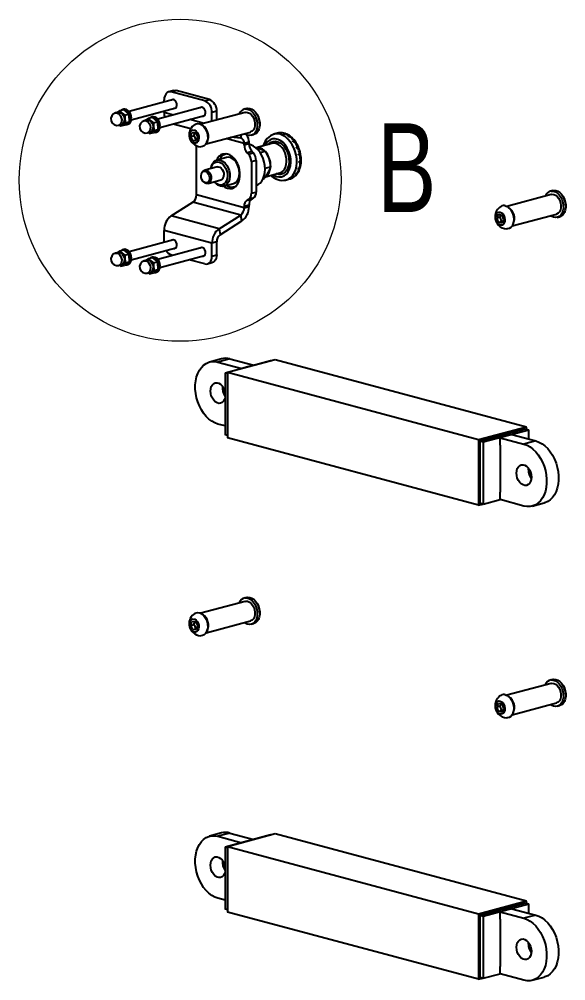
# Model space of a CAD drawing. Header units: millimetres. Extents: x -7982 to 6300, y -38 to 5016.
# Drawn here: x 2269 to 2592, y 1619 to 2188 of the extents above; entities that cross this region are included whole.
import ezdxf

# ---------------------------------------------------------------- set-up
doc = ezdxf.new("R2010")
doc.units = ezdxf.units.MM
doc.header["$LTSCALE"] = 15
doc.styles.add('SLDTEXTSTYLE1', font='TXT', dxfattribs={"width": 0.75})

msp = doc.modelspace()

# ---------------------------------------------------------------- linework, layer by layer
at = {"color": 7, "linetype": 'Continuous', "lineweight": 25}
for p, q in [((2360.29, 2145.51), (2357.46, 2144.76)), ((2361.85, 2145.5), (2359.02, 2144.74)), ((2378.82, 2139.44), (2359.02, 2144.74)), ((2381.64, 2140.19), (2361.85, 2145.5)), ((2360.36, 2140.19), (2334.04, 2133.14)), ((2354.77, 2138.69), (2354.77, 2140.1)), ((2360.23, 2140.15), (2360.29, 2140.2)), ((2378.82, 2139.44), (2381.64, 2140.19)), ((2327.64, 2132.72), (2326.05, 2132.29)), ((2328.56, 2133.68), (2330.82, 2134.29)), ((2330.96, 2134.48), (2330.25, 2134.29)), ((2330.82, 2134.29), (2333.8, 2131.68)), ((2331.54, 2131.07), (2333.8, 2131.68)), ((2335.33, 2128.31), (2361.66, 2135.36)), ((2377.33, 2135.64), (2351.01, 2128.59)), ((2354.77, 2132.52), (2354.77, 2133.51)), ((2361.6, 2135.31), (2361.53, 2135.32)), ((2402.72, 2132.63), (2376.45, 2125.59)), ((2377.2, 2135.61), (2377.26, 2135.66)), ((2385.89, 2133.28), (2383.06, 2132.52)), ((2383.06, 2127.36), (2383.06, 2132.52)), ((2385.89, 2128.12), (2385.89, 2133.28)), ((2403.62, 2134.94), (2402.2, 2134.56)), ((2334.14, 2127.16), (2331.49, 2125.26)), ((2331.88, 2126.55), (2334.14, 2127.16)), ((2334.69, 2129.22), (2334, 2129.41)), ((2334.03, 2128.92), (2334.69, 2128.74)), ((2334.08, 2129.28), (2335.39, 2128.93)), ((2335.39, 2129.41), (2334.69, 2129.22)), ((2334.69, 2128.74), (2335.39, 2128.93)), ((2344.61, 2128.17), (2343.02, 2127.74)), ((2345.53, 2129.14), (2347.79, 2129.74)), ((2347.93, 2129.94), (2347.22, 2129.75)), ((2347.79, 2129.74), (2350.77, 2127.13)), ((2348.51, 2126.52), (2350.77, 2127.13)), ((2352.31, 2123.76), (2378.63, 2130.81)), ((2378.57, 2130.76), (2378.5, 2130.78)), ((2409.92, 2131.19), (2409.83, 2131.36)), ((2327.99, 2125.04), (2329.58, 2125.47)), ((2328.47, 2125.17), (2329.23, 2124.65)), ((2329.23, 2124.65), (2331.49, 2125.26)), ((2332.63, 2125.41), (2333.34, 2125.6)), ((2344.96, 2120.5), (2346.55, 2120.92)), ((2345.44, 2120.63), (2346.2, 2120.11)), ((2346.2, 2120.11), (2348.46, 2120.71)), ((2351.11, 2122.61), (2348.46, 2120.71)), ((2348.85, 2122.01), (2351.11, 2122.61)), ((2349.6, 2120.86), (2350.31, 2121.05)), ((2351.66, 2124.67), (2350.97, 2124.86)), ((2351, 2124.37), (2351.66, 2124.19)), ((2351.05, 2124.73), (2352.37, 2124.38)), ((2352.37, 2124.86), (2351.66, 2124.67)), ((2351.66, 2124.19), (2352.37, 2124.38)), ((2360.09, 2125.85), (2370.54, 2123.05)), ((2370.51, 2118.39), (2371.21, 2120.82)), ((2371.21, 2120.82), (2373.23, 2120.75)), ((2373.23, 2120.75), (2374.53, 2118.27)), ((2379.56, 2114), (2405.82, 2121.04)), ((2411.34, 2125.7), (2411.34, 2125.89)), ((2421.86, 2120.32), (2419.74, 2119.75)), ((2422.7, 2120.49), (2421.99, 2120.3)), ((2422.37, 2120.34), (2423.08, 2120.53)), ((2370.51, 2118.39), (2372.35, 2118.89)), ((2371.82, 2115.91), (2370.51, 2118.39)), ((2371.82, 2115.91), (2373.66, 2116.4)), ((2373.83, 2115.84), (2371.82, 2115.91)), ((2373.99, 2116.4), (2373.66, 2116.4)), ((2374.53, 2118.27), (2373.83, 2115.84)), ((2400.05, 2117.38), (2394.26, 2117.94)), ((2404.98, 2114.98), (2402.15, 2114.22)), ((2404.98, 2114.2), (2404.98, 2114.98)), ((2406.34, 2119.11), (2407.76, 2119.49)), ((2419.95, 2119.81), (2419.74, 2119.75)), ((2425.77, 2120.2), (2425.07, 2120.01)), ((2425.46, 2119.88), (2426.17, 2120.07)), ((2428.82, 2118.61), (2428.11, 2118.42)), ((2428.48, 2118.13), (2429.18, 2118.32)), ((2431.53, 2115.85), (2430.83, 2115.66)), ((2432.18, 2115.64), (2431.07, 2115.34)), ((2431.13, 2115.25), (2431.84, 2115.44)), ((2373.87, 2083.84), (2373.87, 2112.89)), ((2402.15, 2113.44), (2402.15, 2114.22)), ((2402.15, 2113.44), (2404.98, 2114.2)), ((2406.75, 2109.55), (2403.92, 2108.79)), ((2406.75, 2109.55), (2407.45, 2108.81)), ((2418.56, 2114.26), (2409.25, 2111.77)), ((2411.51, 2108.99), (2414.57, 2109.81)), ((2433.66, 2112.21), (2432.95, 2112.03)), ((2434.22, 2112.03), (2433.08, 2111.72)), ((2433.17, 2111.52), (2433.87, 2111.71)), ((2434.28, 2111.94), (2434.23, 2112.06)), ((2435.45, 2108.02), (2435.16, 2109.39)), ((2391.59, 2106), (2385.94, 2104.49)), ((2390.24, 2107.62), (2391.01, 2108.2)), ((2391.77, 2108.12), (2391.08, 2107.93)), ((2403.92, 2108.79), (2404.63, 2108.05)), ((2404.63, 2108.05), (2407.45, 2108.81)), ((2409.22, 2104.16), (2406.39, 2103.4)), ((2406.39, 2103.4), (2406.39, 2084.81)), ((2409.22, 2104.16), (2409.22, 2085.57)), ((2434.99, 2108.05), (2434.28, 2107.86)), ((2435.46, 2107.92), (2434.33, 2107.61)), ((2434.38, 2107.31), (2435.09, 2107.5)), ((2434.65, 2103.04), (2435.36, 2103.23)), ((2435.38, 2103.75), (2434.67, 2103.56)), ((2434.67, 2103.42), (2435.79, 2103.72)), ((2435.49, 2107.87), (2435.45, 2108.02)), ((2377.66, 2097.65), (2377.23, 2097.08)), ((2386.27, 2100.43), (2378.77, 2098.42)), ((2414.52, 2099.68), (2417.74, 2100.55)), ((2433.96, 2099.11), (2434.67, 2099.3)), ((2435.17, 2099.84), (2434.09, 2099.55)), ((2434.81, 2099.76), (2434.1, 2099.57)), ((2380.84, 2090.7), (2388.34, 2092.7)), ((2413.35, 2093.44), (2413.98, 2093.61)), ((2414.69, 2094.59), (2423.22, 2096.87)), ((2426.81, 2092.66), (2426.99, 2092.71)), ((2426.99, 2092.71), (2429.11, 2093.28)), ((2430.03, 2093.77), (2430.74, 2093.96)), ((2431.07, 2094.16), (2430.36, 2093.97)), ((2432.37, 2095.92), (2433.08, 2096.11)), ((2433.32, 2096.46), (2432.61, 2096.27)), ((2378.83, 2091.09), (2379.5, 2090.81)), ((2390.08, 2089.03), (2395.74, 2090.55)), ((2396.32, 2088.35), (2395.37, 2088.47)), ((2396.25, 2088.61), (2396.95, 2088.8)), ((2584.64, 2086.45), (2583.22, 2086.07)), ((2402.15, 2076.27), (2373.87, 2083.84)), ((2403.92, 2080.74), (2406.75, 2081.5)), ((2404.63, 2081.11), (2403.92, 2080.74)), ((2407.45, 2081.87), (2404.63, 2081.11)), ((2406.39, 2084.81), (2409.22, 2085.57)), ((2407.45, 2081.87), (2406.75, 2081.5)), ((2583.74, 2084.13), (2557.47, 2077.1)), ((2590.94, 2082.69), (2590.85, 2082.86)), ((2358.97, 2071.46), (2371.77, 2079.56)), ((2400.05, 2071.98), (2371.77, 2079.56)), ((2404.98, 2077.8), (2402.15, 2077.05)), ((2402.15, 2076.27), (2402.15, 2077.05)), ((2402.15, 2076.27), (2404.98, 2077.02)), ((2404.98, 2077.02), (2404.98, 2077.8)), ((2592.36, 2077.2), (2592.36, 2077.39)), ((2387.25, 2063.88), (2358.97, 2071.46)), ((2387.25, 2063.88), (2400.05, 2071.98)), ((2400.79, 2068.46), (2400.05, 2071.98)), ((2551.5, 2070.34), (2552.5, 2072.5)), ((2551.5, 2070.34), (2553.34, 2070.84)), ((2552.54, 2067.67), (2551.5, 2070.34)), ((2552.5, 2072.5), (2554.54, 2071.99)), ((2554.54, 2071.99), (2555.58, 2069.32)), ((2555.58, 2069.32), (2554.58, 2067.16)), ((2560.58, 2065.51), (2586.84, 2072.54)), ((2587.36, 2070.61), (2588.78, 2070.99)), ((2387.25, 2063.88), (2387.98, 2060.35)), ((2387.98, 2060.35), (2400.79, 2068.46)), ((2552.54, 2067.67), (2554.38, 2068.17)), ((2554.58, 2067.16), (2552.54, 2067.67)), ((2555, 2068.06), (2554.38, 2068.17)), ((2383.06, 2055.31), (2354.77, 2062.89)), ((2354.77, 2055.83), (2354.77, 2062.89)), ((2360.36, 2057.33), (2334.04, 2050.28)), ((2335.33, 2045.45), (2361.66, 2052.5)), ((2377.33, 2052.78), (2351.01, 2045.73)), ((2360.23, 2057.3), (2360.29, 2057.35)), ((2361.6, 2052.45), (2361.53, 2052.47)), ((2377.2, 2052.75), (2377.26, 2052.8)), ((2385.89, 2056.07), (2383.06, 2055.31)), ((2383.06, 2047.74), (2383.06, 2055.31)), ((2385.89, 2048.49), (2385.89, 2056.07)), ((2327.64, 2049.86), (2326.05, 2049.43)), ((2328.56, 2050.83), (2330.82, 2051.43)), ((2330.96, 2051.63), (2330.25, 2051.44)), ((2330.82, 2051.43), (2333.8, 2048.82)), ((2331.54, 2048.21), (2333.8, 2048.82)), ((2334.69, 2046.37), (2334, 2046.55)), ((2334.08, 2046.42), (2335.39, 2046.07)), ((2335.39, 2046.55), (2334.69, 2046.37)), ((2345.53, 2046.28), (2347.79, 2046.89)), ((2347.93, 2047.08), (2347.22, 2046.89)), ((2347.79, 2046.89), (2350.77, 2044.27)), ((2352.31, 2040.9), (2378.63, 2047.96)), ((2359.98, 2048.14), (2359.02, 2048.4)), ((2378.57, 2047.91), (2378.5, 2047.92)), ((2383.06, 2047.74), (2385.89, 2048.49)), ((2327.99, 2042.19), (2329.58, 2042.61)), ((2328.47, 2042.32), (2329.23, 2041.8)), ((2329.23, 2041.8), (2331.49, 2042.4)), ((2334.14, 2044.3), (2331.49, 2042.4)), ((2331.88, 2043.7), (2334.14, 2044.3)), ((2332.63, 2042.55), (2333.34, 2042.74)), ((2334.03, 2046.06), (2334.69, 2045.88)), ((2334.69, 2045.88), (2335.39, 2046.07)), ((2344.61, 2045.31), (2343.02, 2044.89)), ((2348.51, 2043.67), (2350.77, 2044.27)), ((2351.66, 2041.82), (2350.97, 2042)), ((2351, 2041.51), (2351.66, 2041.34)), ((2351.05, 2041.88), (2352.37, 2041.53)), ((2352.37, 2042.01), (2351.66, 2041.82)), ((2351.66, 2041.34), (2352.37, 2041.53)), ((2378.82, 2043.09), (2369.65, 2045.55)), ((2380.37, 2043.08), (2383.2, 2043.83)), ((2344.96, 2037.64), (2346.55, 2038.07)), ((2345.44, 2037.77), (2346.2, 2037.25)), ((2346.2, 2037.25), (2348.46, 2037.86)), ((2351.11, 2039.76), (2348.46, 2037.86)), ((2348.85, 2039.15), (2351.11, 2039.76)), ((2349.6, 2038), (2350.31, 2038.19)), ((2388.75, 1986.97), (2381.68, 1985.07)), ((2393.67, 1986.92), (2386.59, 1985.03)), ((2386.59, 1985.03), (2400.74, 1981.24)), ((2417.71, 1985.78), (2390.84, 1978.58)), ((2420.54, 1986.37), (2392.25, 1978.79)), ((2393.67, 1986.92), (2407.81, 1983.13)), ((2418.03, 1985.7), (2417.71, 1985.78)), ((2569.03, 1946.59), (2420.54, 1986.37)), ((2392.25, 1978.21), (2390.84, 1978.58)), ((2390.84, 1978.58), (2390.84, 1941.97)), ((2540.74, 1939.01), (2392.25, 1978.79)), ((2392.25, 1978.79), (2392.25, 1940.25)), ((2407.81, 1983.13), (2400.74, 1981.24)), ((2390.84, 1947.28), (2386.59, 1948.41)), ((2569.03, 1946.59), (2540.74, 1939.01)), ((2568.32, 1945.43), (2541.45, 1938.23)), ((2570.44, 1944.86), (2543.57, 1937.67)), ((2570.44, 1944.86), (2568.32, 1945.43)), ((2569.03, 1945.24), (2569.03, 1946.59)), ((2570.44, 1939.56), (2570.44, 1944.86)), ((2392.25, 1941.6), (2390.84, 1941.97)), ((2540.74, 1900.47), (2392.25, 1940.25)), ((2540.74, 1939.01), (2540.74, 1900.47)), ((2560.54, 1942.21), (2553.47, 1940.32)), ((2553.47, 1940.32), (2567.61, 1936.53)), ((2553.47, 1935.98), (2553.47, 1940.32)), ((2560.54, 1942.21), (2574.68, 1938.42)), ((2574.68, 1938.42), (2567.61, 1936.53)), ((2543.57, 1937.67), (2541.45, 1938.23)), ((2541.45, 1938.23), (2541.45, 1901.62)), ((2543.57, 1937.67), (2543.57, 1901.05)), ((2553.47, 1935.98), (2553.47, 1908.04)), ((2570.27, 1921.3), (2570.32, 1922.25)), ((2570.44, 1919.57), (2570.44, 1922.09)), ((2553.47, 1903.71), (2553.47, 1908.04)), ((2540.74, 1900.47), (2543.25, 1901.14)), ((2543.57, 1901.05), (2541.45, 1901.62)), ((2543.57, 1901.05), (2553.47, 1903.71)), ((2567.61, 1899.92), (2553.47, 1903.71)), ((2572.53, 1899.87), (2579.6, 1901.76)), ((2402.72, 1843.6), (2376.45, 1836.56)), ((2403.62, 1845.91), (2402.2, 1845.53)), ((2409.92, 1842.16), (2409.83, 1842.32)), ((2411.34, 1836.67), (2411.34, 1836.86)), ((2370.51, 1829.36), (2371.21, 1831.78)), ((2371.21, 1831.78), (2373.23, 1831.72)), ((2373.23, 1831.72), (2374.53, 1829.23)), ((2379.56, 1824.97), (2405.82, 1832.01)), ((2406.34, 1830.08), (2407.76, 1830.45)), ((2370.51, 1829.36), (2372.35, 1829.85)), ((2371.82, 1826.87), (2370.51, 1829.36)), ((2371.82, 1826.87), (2373.66, 1827.37)), ((2373.83, 1826.81), (2371.82, 1826.87)), ((2373.99, 1827.37), (2373.66, 1827.37)), ((2374.53, 1829.23), (2373.83, 1826.81)), ((2584.64, 1797.41), (2583.22, 1797.03)), ((2583.74, 1795.1), (2557.47, 1788.06)), ((2590.94, 1793.66), (2590.85, 1793.83)), ((2592.36, 1788.17), (2592.36, 1788.36)), ((2551.5, 1781.31), (2552.5, 1783.47)), ((2551.5, 1781.31), (2553.34, 1781.8)), ((2552.54, 1778.64), (2551.5, 1781.31)), ((2552.5, 1783.47), (2554.54, 1782.96)), ((2554.54, 1782.96), (2555.58, 1780.29)), ((2555.58, 1780.29), (2554.58, 1778.13)), ((2560.58, 1776.47), (2586.84, 1783.51)), ((2587.36, 1781.58), (2588.78, 1781.96)), ((2552.54, 1778.64), (2554.38, 1779.13)), ((2554.58, 1778.13), (2552.54, 1778.64)), ((2555, 1779.03), (2554.38, 1779.13)), ((2388.75, 1706.66), (2381.68, 1704.77)), ((2393.67, 1706.61), (2386.59, 1704.72)), ((2417.71, 1705.48), (2390.84, 1698.28)), ((2420.54, 1706.06), (2392.25, 1698.48)), ((2393.67, 1706.61), (2407.81, 1702.82)), ((2418.03, 1705.39), (2417.71, 1705.48)), ((2569.03, 1666.28), (2420.54, 1706.06)), ((2386.59, 1704.72), (2400.74, 1700.93)), ((2407.81, 1702.82), (2400.74, 1700.93)), ((2392.25, 1697.9), (2390.84, 1698.28)), ((2390.84, 1698.28), (2390.84, 1661.67)), ((2540.74, 1658.7), (2392.25, 1698.48)), ((2392.25, 1698.48), (2392.25, 1659.94)), ((2390.84, 1666.97), (2386.59, 1668.11)), ((2569.03, 1666.28), (2540.74, 1658.7)), ((2569.03, 1664.94), (2569.03, 1666.28)), ((2392.25, 1661.29), (2390.84, 1661.67)), ((2540.74, 1620.16), (2392.25, 1659.94)), ((2568.32, 1665.12), (2541.45, 1657.93)), ((2570.44, 1664.56), (2543.57, 1657.36)), ((2560.54, 1661.9), (2553.47, 1660.01)), ((2553.47, 1660.01), (2567.61, 1656.22)), ((2553.47, 1655.67), (2553.47, 1660.01)), ((2560.54, 1661.9), (2574.68, 1658.12)), ((2570.44, 1664.56), (2568.32, 1665.12)), ((2570.44, 1659.25), (2570.44, 1664.56)), ((2540.74, 1658.7), (2540.74, 1620.16)), ((2543.57, 1657.36), (2541.45, 1657.93)), ((2541.45, 1657.93), (2541.45, 1621.32)), ((2543.57, 1657.36), (2543.57, 1620.75)), ((2553.47, 1655.67), (2553.47, 1627.73)), ((2574.68, 1658.12), (2567.61, 1656.22)), ((2570.27, 1640.99), (2570.32, 1641.95)), ((2570.44, 1639.26), (2570.44, 1641.78)), ((2553.47, 1623.4), (2553.47, 1627.73)), ((2540.74, 1620.16), (2543.25, 1620.83)), ((2543.57, 1620.75), (2541.45, 1621.32)), ((2543.57, 1620.75), (2553.47, 1623.4)), ((2567.61, 1619.61), (2553.47, 1623.4)), ((2572.53, 1619.56), (2579.6, 1621.46))]:
    msp.add_line(p, q, dxfattribs=at)
at = {"color": 8, "linetype": 'Continuous', "lineweight": 25}
for p, q in [((2360.23, 2131.06), (2354.77, 2132.52)), ((2378.54, 2126.15), (2369.89, 2128.47)), ((2402.15, 2114.22), (2391.26, 2117.14)), ((2400.05, 2117.38), (2400.47, 2119.61))]:
    msp.add_line(p, q, dxfattribs=at)
at = {"color": 7, "linetype": 'Continuous', "lineweight": 25, "flags": 128}
for points in [[(2359.02, 2144.74), (2358.19, 2144.85), (2357.39, 2144.74), (2356.66, 2144.4), (2356.02, 2143.85), (2355.49, 2143.12), (2355.1, 2142.22), (2354.86, 2141.2), (2354.77, 2140.1)], [(2360.29, 2145.51), (2361.02, 2145.61), (2361.85, 2145.5)], [(2360.5, 2135.05), (2361.11, 2135.06), (2361.69, 2135.39), (2362.11, 2136.03), (2362.3, 2136.88), (2362.23, 2137.83), (2361.93, 2138.76), (2361.42, 2139.52), (2360.78, 2140.04), (2360.09, 2140.22), (2359.44, 2140.05), (2359.21, 2139.88)], [(2328.56, 2133.68), (2327.41, 2132.95), (2326.79, 2132.49)], [(2327.64, 2132.72), (2328.34, 2132.76), (2329.17, 2132.48), (2329.94, 2131.86), (2330.59, 2130.98), (2331.04, 2129.91), (2331.25, 2128.76), (2331.2, 2127.64), (2330.91, 2126.67), (2330.38, 2125.93), (2329.69, 2125.5), (2329.58, 2125.47)], [(2334.69, 2129.22), (2334.51, 2130.48), (2334.1, 2131.7), (2333.47, 2132.77), (2332.69, 2133.61), (2331.81, 2134.16), (2330.9, 2134.37), (2330.03, 2134.22), (2329.52, 2133.94)], [(2335.39, 2129.41), (2335.22, 2130.67), (2334.8, 2131.89), (2334.18, 2132.96), (2333.39, 2133.8), (2332.51, 2134.35), (2331.6, 2134.56), (2330.96, 2134.48)], [(2333.8, 2131.68), (2333.9, 2131.11), (2334.14, 2127.16)], [(2377.47, 2130.5), (2378.08, 2130.51), (2378.66, 2130.85), (2379.08, 2131.48), (2379.27, 2132.34), (2379.2, 2133.29), (2378.9, 2134.21), (2378.39, 2134.98), (2377.75, 2135.49), (2377.06, 2135.67), (2376.42, 2135.51), (2376.18, 2135.33)], [(2402.75, 2134.67), (2403.96, 2134.62), (2405.18, 2134.2), (2406.36, 2133.44), (2407.44, 2132.37), (2408.37, 2131.05), (2409.11, 2129.52), (2409.63, 2127.87), (2409.89, 2126.18), (2409.9, 2124.51), (2409.64, 2122.95), (2409.12, 2121.57), (2408.39, 2120.44), (2407.45, 2119.61), (2406.38, 2119.12), (2405.2, 2118.98), (2403.98, 2119.22), (2402.77, 2119.81), (2402.34, 2120.11)], [(2402.72, 2132.63), (2403.13, 2132.71), (2404.18, 2132.64), (2405.24, 2132.21), (2406.24, 2131.43), (2407.11, 2130.37), (2407.8, 2129.09), (2408.28, 2127.67), (2408.5, 2126.19), (2408.46, 2124.75), (2408.15, 2123.45), (2407.6, 2122.36), (2406.84, 2121.55), (2405.92, 2121.07), (2405.82, 2121.04)], [(2403.62, 2134.94), (2404.16, 2135.05), (2405.37, 2134.99), (2406.59, 2134.58), (2407.77, 2133.82), (2408.85, 2132.75), (2409.79, 2131.43), (2410.53, 2129.9), (2411.04, 2128.25), (2411.31, 2126.56), (2411.31, 2124.89), (2411.05, 2123.33), (2410.54, 2121.95), (2409.8, 2120.82), (2408.87, 2119.99), (2407.79, 2119.5), (2407.76, 2119.49)], [(2331.71, 2125.36), (2331.81, 2125.35), (2332.69, 2125.42), (2333.47, 2125.84), (2334.1, 2126.58), (2334.51, 2127.57), (2334.69, 2128.74)], [(2345.53, 2129.14), (2344.38, 2128.4), (2343.76, 2127.94)], [(2344.61, 2128.17), (2345.31, 2128.21), (2346.14, 2127.93), (2346.91, 2127.32), (2347.56, 2126.43), (2348.01, 2125.36), (2348.22, 2124.21), (2348.17, 2123.09), (2347.88, 2122.12), (2347.35, 2121.38), (2346.66, 2120.96), (2346.55, 2120.92)], [(2351.66, 2124.67), (2351.48, 2125.94), (2351.07, 2127.15), (2350.44, 2128.22), (2349.66, 2129.06), (2348.78, 2129.61), (2347.87, 2129.82), (2347, 2129.68), (2346.49, 2129.4)], [(2352.37, 2124.86), (2352.19, 2126.13), (2351.77, 2127.34), (2351.15, 2128.41), (2350.37, 2129.25), (2349.48, 2129.8), (2348.58, 2130.01), (2347.93, 2129.94)], [(2350.77, 2127.13), (2350.87, 2126.56), (2351.11, 2122.61)], [(2372.95, 2125.55), (2373.72, 2125.9), (2374.79, 2126.03)], [(2374.79, 2126.03), (2375.89, 2125.83), (2376.99, 2125.29), (2378.01, 2124.44), (2378.92, 2123.33), (2379.66, 2122.01), (2380.2, 2120.54), (2380.51, 2119.01), (2380.58, 2117.48), (2380.39, 2116.04), (2379.97, 2114.76), (2379.34, 2113.7), (2378.51, 2112.91), (2377.54, 2112.43), (2376.49, 2112.29)], [(2348.68, 2120.82), (2348.78, 2120.8), (2349.66, 2120.88), (2350.44, 2121.3), (2351.07, 2122.03), (2351.48, 2123.02), (2351.66, 2124.19)], [(2372.04, 2122.26), (2372.88, 2122.06), (2373.69, 2121.52), (2374.4, 2120.71), (2374.94, 2119.68), (2375.27, 2118.54), (2375.35, 2117.37), (2375.18, 2116.29), (2374.77, 2115.39), (2374.17, 2114.75), (2373.42, 2114.43), (2372.59, 2114.46), (2371.75, 2114.83), (2370.98, 2115.51), (2370.35, 2116.44), (2369.91, 2117.54), (2369.71, 2118.71), (2369.75, 2119.85), (2370.04, 2120.85), (2370.55, 2121.62), (2371.24, 2122.11), (2372.04, 2122.26)], [(2372.35, 2118.89), (2372.9, 2120.27), (2372.99, 2120.86)], [(2423.03, 2120.5), (2422.78, 2120.51), (2422.7, 2120.49)], [(2373.66, 2116.4), (2373.09, 2117.82), (2372.35, 2118.89)], [(2414.52, 2099.13), (2414.4, 2101.2), (2414.02, 2103.27), (2413.4, 2105.3), (2412.56, 2107.22), (2411.53, 2108.97), (2410.32, 2110.51), (2408.98, 2111.79), (2407.55, 2112.77), (2406.06, 2113.43), (2405, 2113.68)], [(2409.06, 2111.81), (2409.72, 2111.66), (2411.64, 2111.11)], [(2411.64, 2111.11), (2413.23, 2110.49), (2414.57, 2109.81)], [(2414.57, 2109.81), (2415.73, 2107.64), (2416.69, 2105.32)], [(2435.16, 2109.39), (2434.5, 2111.41), (2434.28, 2111.94)], [(2382.41, 2099.4), (2382.42, 2099.46), (2382.74, 2100.98), (2383.31, 2102.31), (2384.1, 2103.37), (2385.07, 2104.13), (2386.17, 2104.54), (2387.37, 2104.59), (2388.59, 2104.27), (2389.79, 2103.6), (2390.9, 2102.61), (2391.88, 2101.34), (2392.67, 2099.87), (2393.25, 2098.24), (2393.59, 2096.55), (2393.66, 2094.87)], [(2382.49, 2099.42), (2382.54, 2099.67), (2382.95, 2100.95), (2383.59, 2102.02), (2384.41, 2102.82), (2385.37, 2103.3), (2386.44, 2103.44), (2387.54, 2103.24), (2388.64, 2102.7), (2389.66, 2101.86), (2390.57, 2100.75), (2391.32, 2099.43), (2391.86, 2097.97), (2392.17, 2096.44), (2392.25, 2094.91), (2392.07, 2093.47), (2391.65, 2092.18), (2391.02, 2091.12), (2390.19, 2090.32), (2389.23, 2089.84), (2388.17, 2089.7), (2387.06, 2089.9), (2385.96, 2090.43), (2384.94, 2091.28), (2384.56, 2091.69)], [(2392.25, 2087.78), (2393.62, 2087.59), (2394.93, 2087.74), (2396.16, 2088.25), (2397.25, 2089.08), (2398.18, 2090.21), (2398.9, 2091.6), (2399.39, 2093.21), (2399.64, 2094.98), (2399.64, 2096.85), (2399.39, 2098.75), (2398.9, 2100.62), (2398.18, 2102.4), (2397.25, 2104.03), (2396.16, 2105.45), (2394.93, 2106.61), (2393.62, 2107.47), (2392.25, 2108.01), (2390.89, 2108.2), (2389.57, 2108.05), (2388.34, 2107.54), (2387.25, 2106.71), (2386.33, 2105.58), (2385.7, 2104.41)], [(2399.32, 2096.76), (2399.19, 2098.45), (2398.8, 2100.13), (2398.17, 2101.73), (2397.33, 2103.17), (2396.31, 2104.37), (2395.18, 2105.29), (2393.97, 2105.89), (2392.75, 2106.12), (2391.59, 2106)], [(2416.69, 2105.32), (2417.34, 2102.97), (2417.74, 2100.55)], [(2435.79, 2103.72), (2435.68, 2103.79), (2435.46, 2103.77), (2435.38, 2103.75)], [(2376.63, 2095.2), (2376.8, 2096.24), (2377.22, 2097.07), (2377.85, 2097.62), (2378.61, 2097.81), (2379.42, 2097.63), (2380.2, 2097.09), (2380.86, 2096.26), (2381.33, 2095.23), (2381.56, 2094.1), (2381.52, 2093.01), (2381.22, 2092.06), (2380.68, 2091.36), (2379.98, 2090.98), (2379.18, 2090.98), (2378.37, 2091.34), (2377.65, 2092.03), (2377.07, 2092.98), (2376.72, 2094.07), (2376.63, 2095.2)], [(2377.66, 2097.65), (2377.83, 2097.85), (2378.51, 2098.33), (2379.31, 2098.49), (2380.16, 2098.29), (2380.97, 2097.76), (2381.68, 2096.95), (2382.22, 2095.93), (2382.55, 2094.78), (2382.63, 2093.61)], [(2386.27, 2100.43), (2386.81, 2100.5), (2387.65, 2100.3), (2388.46, 2099.77), (2389.17, 2098.96), (2389.71, 2097.93), (2390.04, 2096.79), (2390.13, 2095.62)], [(2409.22, 2089.51), (2410.32, 2090), (2411.53, 2090.89), (2412.56, 2092.09), (2413.4, 2093.55), (2414.02, 2095.25), (2414.4, 2097.12), (2414.52, 2099.13)], [(2417.74, 2100.55), (2417.21, 2098.95), (2416.39, 2097.22)], [(2382.63, 2093.61), (2382.46, 2092.53), (2382.06, 2091.63), (2381.46, 2090.99), (2380.71, 2090.67), (2379.88, 2090.69), (2379.5, 2090.81)], [(2393.66, 2094.87), (2393.47, 2093.27), (2393.02, 2091.84), (2392.34, 2090.64), (2391.46, 2089.72), (2390.41, 2089.14), (2389.25, 2088.91), (2388.04, 2089.04), (2386.82, 2089.54), (2385.66, 2090.38), (2384.61, 2091.51), (2384.48, 2091.67)], [(2395.74, 2090.55), (2396.31, 2090.75), (2397.33, 2091.42), (2398.17, 2092.4), (2398.8, 2093.66), (2399.19, 2095.14), (2399.32, 2096.76)], [(2416.39, 2097.22), (2415.31, 2095.45), (2413.98, 2093.61)], [(2431.26, 2094.26), (2431.14, 2094.19), (2431.07, 2094.16)], [(2389.84, 2088.97), (2390.89, 2088.32), (2392.25, 2087.78)], [(2583.77, 2086.17), (2584.97, 2086.12), (2586.2, 2085.7), (2587.38, 2084.95), (2588.46, 2083.88), (2589.39, 2082.55), (2590.13, 2081.03), (2590.65, 2079.38), (2590.91, 2077.68), (2590.92, 2076.01), (2590.66, 2074.45), (2590.14, 2073.08), (2589.41, 2071.95), (2588.47, 2071.11), (2587.39, 2070.62), (2586.22, 2070.49), (2585, 2070.72), (2583.79, 2071.31), (2583.36, 2071.61)], [(2584.64, 2086.45), (2585.18, 2086.55), (2586.39, 2086.5), (2587.61, 2086.08), (2588.79, 2085.32), (2589.87, 2084.26), (2590.81, 2082.93), (2591.55, 2081.41), (2592.06, 2079.76), (2592.33, 2078.06), (2592.33, 2076.39), (2592.07, 2074.83), (2591.56, 2073.46), (2590.82, 2072.33), (2589.89, 2071.49), (2588.81, 2071), (2588.78, 2070.99)], [(2583.74, 2084.13), (2584.15, 2084.21), (2585.2, 2084.14), (2586.26, 2083.71), (2587.26, 2082.94), (2588.13, 2081.88), (2588.82, 2080.59), (2589.3, 2079.17), (2589.52, 2077.69), (2589.47, 2076.26), (2589.17, 2074.95), (2588.62, 2073.86), (2587.86, 2073.05), (2586.94, 2072.57), (2586.84, 2072.54)], [(2556.59, 2077.43), (2557.69, 2076.98), (2558.74, 2076.22), (2559.69, 2075.18), (2560.48, 2073.91), (2561.09, 2072.48), (2561.46, 2070.96), (2561.6, 2069.42), (2561.49, 2067.95), (2561.14, 2066.61), (2560.56, 2065.48), (2559.79, 2064.61), (2558.86, 2064.04), (2557.82, 2063.8), (2557.5, 2063.79)], [(2553.51, 2073.7), (2554.34, 2073.32), (2555.11, 2072.62), (2555.73, 2071.69), (2556.16, 2070.58), (2556.36, 2069.41), (2556.31, 2068.28), (2556.01, 2067.29), (2555.49, 2066.52), (2554.8, 2066.04), (2554, 2065.91), (2553.16, 2066.12), (2552.35, 2066.66), (2551.64, 2067.48), (2551.11, 2068.52), (2550.79, 2069.66), (2550.72, 2070.83), (2550.9, 2071.9), (2551.31, 2072.8), (2551.92, 2073.42), (2552.67, 2073.73), (2553.51, 2073.7)], [(2553.34, 2070.84), (2554.05, 2072.08), (2554.06, 2072.11)], [(2554.38, 2068.17), (2553.96, 2069.69), (2553.34, 2070.84)], [(2360.5, 2052.19), (2361.11, 2052.2), (2361.69, 2052.54), (2362.11, 2053.17), (2362.3, 2054.03), (2362.23, 2054.98), (2361.93, 2055.9), (2361.42, 2056.67), (2360.78, 2057.18), (2360.09, 2057.36), (2359.44, 2057.2), (2359.21, 2057.02)], [(2377.47, 2047.65), (2378.08, 2047.65), (2378.66, 2047.99), (2379.08, 2048.63), (2379.27, 2049.48), (2379.2, 2050.43), (2378.9, 2051.35), (2378.39, 2052.12), (2377.75, 2052.63), (2377.06, 2052.82), (2376.42, 2052.65), (2376.18, 2052.47)], [(2328.56, 2050.83), (2327.41, 2050.09), (2326.79, 2049.63)], [(2327.64, 2049.86), (2328.34, 2049.9), (2329.17, 2049.62), (2329.94, 2049.01), (2330.59, 2048.12), (2331.04, 2047.05), (2331.25, 2045.9), (2331.2, 2044.78), (2330.91, 2043.81), (2330.38, 2043.07), (2329.69, 2042.65), (2329.58, 2042.61)], [(2334.69, 2046.37), (2334.51, 2047.63), (2334.1, 2048.84), (2333.47, 2049.91), (2332.69, 2050.75), (2331.81, 2051.3), (2330.9, 2051.51), (2330.03, 2051.37), (2329.52, 2051.09)], [(2335.39, 2046.55), (2335.22, 2047.82), (2334.8, 2049.03), (2334.18, 2050.1), (2333.39, 2050.94), (2332.51, 2051.49), (2331.6, 2051.7), (2330.96, 2051.63)], [(2333.8, 2048.82), (2333.9, 2048.25), (2334.14, 2044.3)], [(2351.66, 2041.82), (2351.48, 2043.08), (2351.07, 2044.3), (2350.44, 2045.37), (2349.66, 2046.21), (2348.78, 2046.75), (2347.87, 2046.96), (2347, 2046.82), (2346.49, 2046.54)], [(2352.37, 2042.01), (2352.19, 2043.27), (2351.77, 2044.49), (2351.15, 2045.55), (2350.37, 2046.4), (2349.48, 2046.94), (2348.58, 2047.15), (2347.93, 2047.08)], [(2378.82, 2043.09), (2379.64, 2042.98), (2380.44, 2043.1), (2381.17, 2043.43), (2381.82, 2043.98), (2382.34, 2044.72), (2382.74, 2045.61), (2382.98, 2046.63), (2383.06, 2047.74)], [(2385.89, 2048.49), (2385.81, 2047.39), (2385.56, 2046.37), (2385.17, 2045.47), (2384.64, 2044.74), (2384, 2044.19), (2383.27, 2043.85), (2383.2, 2043.83)], [(2331.71, 2042.51), (2331.81, 2042.49), (2332.69, 2042.57), (2333.47, 2042.99), (2334.1, 2043.72), (2334.51, 2044.71), (2334.69, 2045.88)], [(2345.53, 2046.28), (2344.38, 2045.54), (2343.76, 2045.08)], [(2344.61, 2045.31), (2345.31, 2045.36), (2346.14, 2045.07), (2346.91, 2044.46), (2347.56, 2043.57), (2348.01, 2042.5), (2348.22, 2041.35), (2348.17, 2040.24), (2347.88, 2039.26), (2347.35, 2038.53), (2346.66, 2038.1), (2346.55, 2038.07)], [(2348.68, 2037.96), (2348.78, 2037.95), (2349.66, 2038.02), (2350.44, 2038.44), (2351.07, 2039.18), (2351.48, 2040.17), (2351.66, 2041.34)], [(2350.77, 2044.27), (2350.87, 2043.71), (2351.11, 2039.76)], [(2386.59, 1948.41), (2384.76, 1949.08), (2382.97, 1950.06), (2381.24, 1951.36), (2379.61, 1952.95), (2378.12, 1954.79), (2376.78, 1956.86), (2375.62, 1959.1), (2374.67, 1961.49), (2373.93, 1963.98), (2373.44, 1966.52), (2373.19, 1969.06), (2373.19, 1971.56), (2373.44, 1973.97), (2373.93, 1976.24), (2374.67, 1978.34), (2375.62, 1980.22), (2376.78, 1981.85), (2378.12, 1983.19), (2379.61, 1984.23), (2381.24, 1984.94), (2382.97, 1985.32), (2384.76, 1985.35), (2386.59, 1985.03)], [(2390.84, 1963.9), (2390.51, 1962.87), (2389.9, 1961.84), (2389.1, 1961.09), (2388.16, 1960.67), (2387.13, 1960.6), (2386.06, 1960.89), (2385.03, 1961.51), (2384.08, 1962.44), (2383.29, 1963.61), (2382.68, 1964.97), (2382.3, 1966.43), (2382.17, 1967.9), (2382.3, 1969.31), (2382.68, 1970.57), (2383.29, 1971.6), (2384.08, 1972.35), (2385.03, 1972.77), (2386.06, 1972.84), (2387.13, 1972.56), (2388.16, 1971.93), (2389.1, 1971), (2389.9, 1969.83), (2390.51, 1968.47), (2390.84, 1967.27)], [(2574.68, 1938.42), (2576.51, 1937.76), (2578.31, 1936.77), (2580.04, 1935.47), (2581.67, 1933.89), (2583.16, 1932.05), (2584.5, 1929.98), (2585.66, 1927.73), (2586.61, 1925.34), (2587.34, 1922.86), (2587.84, 1920.32), (2588.09, 1917.78), (2588.09, 1915.28), (2587.84, 1912.87), (2587.34, 1910.6), (2586.61, 1908.5), (2585.66, 1906.62), (2584.5, 1904.99), (2583.16, 1903.65), (2581.67, 1902.61), (2580.04, 1901.89), (2579.6, 1901.76)], [(2567.61, 1936.53), (2569.44, 1935.87), (2571.24, 1934.88), (2572.97, 1933.58), (2574.59, 1931.99), (2576.09, 1930.15), (2577.43, 1928.09), (2578.59, 1925.84), (2579.54, 1923.45), (2580.27, 1920.96), (2580.77, 1918.42), (2581.02, 1915.88), (2581.02, 1913.38), (2580.77, 1910.97), (2580.27, 1908.7), (2579.54, 1906.61), (2578.59, 1904.73), (2577.43, 1903.1), (2576.09, 1901.75), (2574.59, 1900.71), (2572.97, 1900), (2571.24, 1899.63), (2569.44, 1899.6), (2567.61, 1899.92)], [(2563.19, 1919.41), (2563.32, 1920.81), (2563.7, 1922.07), (2564.31, 1923.1), (2565.1, 1923.85), (2566.05, 1924.27), (2567.08, 1924.34), (2568.15, 1924.06), (2569.18, 1923.43), (2570.12, 1922.51), (2570.92, 1921.33), (2571.53, 1919.97), (2571.9, 1918.51), (2572.03, 1917.04), (2571.9, 1915.63), (2571.53, 1914.38), (2570.92, 1913.34), (2570.12, 1912.6), (2569.18, 1912.17), (2568.15, 1912.1), (2567.08, 1912.39), (2566.05, 1913.01), (2565.1, 1913.94), (2564.31, 1915.12), (2563.7, 1916.47), (2563.32, 1917.93), (2563.19, 1919.41)], [(2402.75, 1845.63), (2403.96, 1845.58), (2405.18, 1845.17), (2406.36, 1844.41), (2407.44, 1843.34), (2408.37, 1842.01), (2409.11, 1840.49), (2409.63, 1838.84), (2409.89, 1837.14), (2409.9, 1835.48), (2409.64, 1833.92), (2409.12, 1832.54), (2408.39, 1831.41), (2407.45, 1830.58), (2406.38, 1830.08), (2405.2, 1829.95), (2403.98, 1830.18), (2402.77, 1830.78), (2402.34, 1831.07)], [(2402.72, 1843.6), (2403.13, 1843.68), (2404.18, 1843.61), (2405.24, 1843.17), (2406.24, 1842.4), (2407.11, 1841.34), (2407.8, 1840.06), (2408.28, 1838.63), (2408.5, 1837.16), (2408.46, 1835.72), (2408.15, 1834.41), (2407.6, 1833.32), (2406.84, 1832.51), (2405.92, 1832.03), (2405.82, 1832.01)], [(2403.62, 1845.91), (2404.16, 1846.01), (2405.37, 1845.96), (2406.59, 1845.55), (2407.77, 1844.79), (2408.85, 1843.72), (2409.79, 1842.39), (2410.53, 1840.87), (2411.04, 1839.22), (2411.31, 1837.52), (2411.31, 1835.86), (2411.05, 1834.3), (2410.54, 1832.92), (2409.8, 1831.79), (2408.87, 1830.96), (2407.79, 1830.46), (2407.76, 1830.45)], [(2372.95, 1836.51), (2373.72, 1836.86), (2374.79, 1837)], [(2374.79, 1837), (2375.89, 1836.8), (2376.99, 1836.25), (2378.01, 1835.41), (2378.92, 1834.29), (2379.66, 1832.97), (2380.2, 1831.51), (2380.51, 1829.98), (2380.58, 1828.45), (2380.39, 1827.01), (2379.97, 1825.73), (2379.34, 1824.66), (2378.51, 1823.87), (2377.54, 1823.4), (2376.49, 1823.26)], [(2372.04, 1833.22), (2372.88, 1833.02), (2373.69, 1832.49), (2374.4, 1831.68), (2374.94, 1830.65), (2375.27, 1829.5), (2375.35, 1828.34), (2375.18, 1827.26), (2374.77, 1826.36), (2374.17, 1825.72), (2373.42, 1825.4), (2372.59, 1825.43), (2371.75, 1825.8), (2370.98, 1826.48), (2370.35, 1827.41), (2369.91, 1828.51), (2369.71, 1829.68), (2369.75, 1830.81), (2370.04, 1831.81), (2370.55, 1832.59), (2371.24, 1833.07), (2372.04, 1833.22)], [(2372.35, 1829.85), (2372.9, 1831.24), (2372.99, 1831.83)], [(2373.66, 1827.37), (2373.09, 1828.79), (2372.35, 1829.85)], [(2583.77, 1797.14), (2584.97, 1797.09), (2586.2, 1796.67), (2587.38, 1795.91), (2588.46, 1794.84), (2589.39, 1793.52), (2590.13, 1791.99), (2590.65, 1790.34), (2590.91, 1788.65), (2590.92, 1786.98), (2590.66, 1785.42), (2590.14, 1784.04), (2589.41, 1782.91), (2588.47, 1782.08), (2587.39, 1781.59), (2586.22, 1781.45), (2585, 1781.69), (2583.79, 1782.28), (2583.36, 1782.58)], [(2584.64, 1797.41), (2585.18, 1797.52), (2586.39, 1797.46), (2587.61, 1797.05), (2588.79, 1796.29), (2589.87, 1795.22), (2590.81, 1793.9), (2591.55, 1792.37), (2592.06, 1790.72), (2592.33, 1789.03), (2592.33, 1787.36), (2592.07, 1785.8), (2591.56, 1784.42), (2590.82, 1783.29), (2589.89, 1782.46), (2588.81, 1781.97), (2588.78, 1781.96)], [(2583.74, 1795.1), (2584.15, 1795.18), (2585.2, 1795.11), (2586.26, 1794.67), (2587.26, 1793.9), (2588.13, 1792.84), (2588.82, 1791.56), (2589.3, 1790.14), (2589.52, 1788.66), (2589.47, 1787.22), (2589.17, 1785.92), (2588.62, 1784.83), (2587.86, 1784.01), (2586.94, 1783.54), (2586.84, 1783.51)], [(2556.59, 1788.39), (2557.69, 1787.95), (2558.74, 1787.19), (2559.69, 1786.14), (2560.48, 1784.88), (2561.09, 1783.45), (2561.46, 1781.93), (2561.6, 1780.39), (2561.49, 1778.92), (2561.14, 1777.58), (2560.56, 1776.45), (2559.79, 1775.57), (2558.86, 1775), (2557.82, 1774.77), (2557.5, 1774.76)], [(2553.51, 1784.66), (2554.34, 1784.28), (2555.11, 1783.59), (2555.73, 1782.65), (2556.16, 1781.55), (2556.36, 1780.38), (2556.31, 1779.25), (2556.01, 1778.25), (2555.49, 1777.49), (2554.8, 1777.01), (2554, 1776.87), (2553.16, 1777.09), (2552.35, 1777.63), (2551.64, 1778.45), (2551.11, 1779.48), (2550.79, 1780.63), (2550.72, 1781.8), (2550.9, 1782.87), (2551.31, 1783.76), (2551.92, 1784.39), (2552.67, 1784.7), (2553.51, 1784.66)], [(2553.34, 1781.8), (2554.05, 1783.05), (2554.06, 1783.08)], [(2554.38, 1779.13), (2553.96, 1780.66), (2553.34, 1781.8)], [(2386.59, 1668.11), (2384.76, 1668.77), (2382.97, 1669.76), (2381.24, 1671.06), (2379.61, 1672.64), (2378.12, 1674.48), (2376.78, 1676.55), (2375.62, 1678.8), (2374.67, 1681.19), (2373.93, 1683.67), (2373.44, 1686.21), (2373.19, 1688.75), (2373.19, 1691.25), (2373.44, 1693.66), (2373.93, 1695.93), (2374.67, 1698.03), (2375.62, 1699.91), (2376.78, 1701.54), (2378.12, 1702.88), (2379.61, 1703.92), (2381.24, 1704.64), (2382.97, 1705.01), (2384.76, 1705.04), (2386.59, 1704.72)], [(2390.84, 1683.59), (2390.51, 1682.57), (2389.9, 1681.53), (2389.1, 1680.78), (2388.16, 1680.36), (2387.13, 1680.29), (2386.06, 1680.58), (2385.03, 1681.2), (2384.08, 1682.13), (2383.29, 1683.31), (2382.68, 1684.66), (2382.3, 1686.12), (2382.17, 1687.6), (2382.3, 1689), (2382.68, 1690.26), (2383.29, 1691.29), (2384.08, 1692.04), (2385.03, 1692.46), (2386.06, 1692.53), (2387.13, 1692.25), (2388.16, 1691.62), (2389.1, 1690.7), (2389.9, 1689.52), (2390.51, 1688.16), (2390.84, 1686.96)], [(2567.61, 1656.22), (2569.44, 1655.56), (2571.24, 1654.57), (2572.97, 1653.27), (2574.59, 1651.69), (2576.09, 1649.84), (2577.43, 1647.78), (2578.59, 1645.53), (2579.54, 1643.14), (2580.27, 1640.65), (2580.77, 1638.12), (2581.02, 1635.57), (2581.02, 1633.08), (2580.77, 1630.67), (2580.27, 1628.39), (2579.54, 1626.3), (2578.59, 1624.42), (2577.43, 1622.79), (2576.09, 1621.44), (2574.59, 1620.4), (2572.97, 1619.69), (2571.24, 1619.32), (2569.44, 1619.29), (2567.61, 1619.61)], [(2574.68, 1658.12), (2576.51, 1657.45), (2578.31, 1656.47), (2580.04, 1655.17), (2581.67, 1653.58), (2583.16, 1651.74), (2584.5, 1649.67), (2585.66, 1647.43), (2586.61, 1645.04), (2587.34, 1642.55), (2587.84, 1640.01), (2588.09, 1637.47), (2588.09, 1634.97), (2587.84, 1632.56), (2587.34, 1630.29), (2586.61, 1628.19), (2585.66, 1626.31), (2584.5, 1624.68), (2583.16, 1623.34), (2581.67, 1622.3), (2580.04, 1621.59), (2579.6, 1621.46)], [(2563.19, 1639.1), (2563.32, 1640.51), (2563.7, 1641.76), (2564.31, 1642.79), (2565.1, 1643.54), (2566.05, 1643.97), (2567.08, 1644.04), (2568.15, 1643.75), (2569.18, 1643.13), (2570.12, 1642.2), (2570.92, 1641.02), (2571.53, 1639.67), (2571.9, 1638.21), (2572.03, 1636.73), (2571.9, 1635.32), (2571.53, 1634.07), (2570.92, 1633.04), (2570.12, 1632.29), (2569.18, 1631.87), (2568.15, 1631.8), (2567.08, 1632.08), (2566.05, 1632.71), (2565.1, 1633.63), (2564.31, 1634.81), (2563.7, 1636.17), (2563.32, 1637.62), (2563.19, 1639.1)]]:
    msp.add_lwpolyline(points, dxfattribs=at)
at = {"color": 8, "linetype": 'Continuous', "lineweight": 25, "flags": 128}
for points in [[(2326.05, 2132.29), (2326.75, 2132.33), (2327.58, 2132.05), (2328.35, 2131.44), (2328.99, 2130.55), (2329.44, 2129.48), (2329.66, 2128.33), (2329.61, 2127.21), (2329.31, 2126.24), (2328.79, 2125.5), (2328.09, 2125.08), (2327.99, 2125.04)], [(2343.02, 2127.74), (2343.72, 2127.79), (2344.55, 2127.5), (2345.32, 2126.89), (2345.96, 2126), (2346.42, 2124.93), (2346.63, 2123.78), (2346.58, 2122.67), (2346.28, 2121.69), (2345.76, 2120.96), (2345.07, 2120.53), (2344.96, 2120.5)], [(2429.72, 2103.04), (2429.65, 2105.08), (2429.29, 2107.26), (2428.61, 2109.48), (2427.62, 2111.58), (2426.37, 2113.44), (2424.96, 2114.95), (2423.47, 2116.04), (2421.99, 2116.72), (2420.51, 2117.03), (2418.98, 2116.95), (2417.48, 2116.42), (2416.13, 2115.43), (2415.02, 2114.03), (2414.62, 2113.2)], [(2416.48, 2113.7), (2416.85, 2114.17), (2418.02, 2115.03), (2419.32, 2115.49), (2420.65, 2115.56), (2421.94, 2115.29), (2423.22, 2114.7), (2424.52, 2113.75), (2425.75, 2112.44), (2426.83, 2110.82), (2427.7, 2108.99), (2428.29, 2107.07), (2428.6, 2105.17), (2428.66, 2103.39)], [(2433.25, 2102.92), (2433.2, 2105.1), (2432.9, 2107.32), (2432.34, 2109.5), (2431.56, 2111.6), (2430.56, 2113.56), (2429.38, 2115.33), (2428.04, 2116.87), (2426.58, 2118.12), (2425.04, 2119.08), (2423.45, 2119.69), (2421.86, 2119.96), (2420.31, 2119.88), (2419.95, 2119.81)], [(2427.25, 2103.44), (2427.18, 2105.21), (2426.85, 2106.99), (2426.28, 2108.72), (2425.49, 2110.32), (2424.52, 2111.72), (2423.39, 2112.87), (2422.16, 2113.72), (2420.88, 2114.24), (2419.6, 2114.4), (2418.56, 2114.26)], [(2428.66, 2103.39), (2428.48, 2101.7), (2428.04, 2100.05), (2427.32, 2098.56), (2426.35, 2097.35), (2425.17, 2096.49), (2423.87, 2096.03), (2422.54, 2095.96), (2421.25, 2096.23), (2421.09, 2096.3)], [(2423.22, 2096.87), (2423.99, 2097.16), (2425.04, 2097.88), (2425.93, 2098.92), (2426.61, 2100.23), (2427.05, 2101.76), (2427.25, 2103.44)], [(2419.26, 2095.81), (2419.73, 2095.47), (2421.2, 2094.8), (2422.68, 2094.49), (2424.22, 2094.57), (2425.71, 2095.1), (2427.06, 2096.08), (2428.18, 2097.48), (2429, 2099.19), (2429.51, 2101.09), (2429.72, 2103.04)], [(2426.99, 2092.71), (2427.16, 2092.76), (2428.58, 2093.37), (2429.86, 2094.32), (2430.98, 2095.57), (2431.89, 2097.1), (2432.59, 2098.87), (2433.05, 2100.82), (2433.25, 2102.92)], [(2326.05, 2049.43), (2326.75, 2049.48), (2327.58, 2049.19), (2328.35, 2048.58), (2328.99, 2047.69), (2329.44, 2046.62), (2329.66, 2045.48), (2329.61, 2044.36), (2329.31, 2043.38), (2328.79, 2042.65), (2328.09, 2042.22), (2327.99, 2042.19)], [(2343.02, 2044.89), (2343.72, 2044.93), (2344.55, 2044.65), (2345.32, 2044.03), (2345.96, 2043.15), (2346.42, 2042.08), (2346.63, 2040.93), (2346.58, 2039.81), (2346.28, 2038.84), (2345.76, 2038.1), (2345.07, 2037.67), (2344.96, 2037.64)]]:
    msp.add_lwpolyline(points, dxfattribs=at)
at = {"color": 7, "linetype": 'Continuous', "lineweight": 18}
msp.add_circle((2364.24, 2092.53), 95.19, dxfattribs=at)
at = {"color": 7, "linetype": 'Continuous', "lineweight": 25}
for centre, radius, start, end in [((2375.98, 2132.94), 7.09, 356.6365, 66.4081), ((2378.81, 2133.69), 7.09, 356.6365, 66.4081), ((2327.02, 2128.67), 3.75, 104.998, 284.998), ((2337.45, 2140.82), 11.4, 218.7171, 238.7518), ((2363.71, 2132.43), 8.94, 179.405, 197.7171), ((2403.49, 2130.23), 4.5, 99.4812, 160.9338), ((2341.3, 2110.64), 18.49, 120.6359, 130.7438), ((2344.59, 2129.77), 13.12, 174.3102, 194.1891), ((2332.13, 2128.64), 3.27, 291.5595, 5.0553), ((2343.99, 2124.12), 3.75, 104.998, 284.998), ((2354.42, 2136.27), 11.4, 218.7171, 238.7518), ((2361.56, 2125.22), 13.12, 174.3102, 194.1891), ((2400.59, 2125.85), 10.76, 0.2141, 29.7818), ((2358.27, 2106.1), 18.49, 120.6359, 130.7438), ((2349.11, 2124.09), 3.27, 291.5595, 5.0553), ((2376.59, 2119.49), 7.04, 121.0723, 187.4086), ((2373.48, 2118.59), 7.49, 332.5037, 57.4922), ((2423.55, 2114.02), 6.52, 97.4677, 104.9924), ((2422.86, 2113.72), 6.63, 94.1897, 97.4755), ((2423.57, 2113.22), 7.33, 72.4858, 93.8272), ((2423.99, 2114.29), 6.3, 68.6545, 97.9193), ((2376.66, 2119.41), 7.1, 186.6267, 268.5595), ((2399.35, 2114.64), 2.83, 351.498, 75.6097), ((2396.97, 2115.19), 8.02, 358.467, 30.4537), ((2422.51, 2110.73), 9.4, 105.4577, 166.8556), ((2422.57, 2111.9), 8.49, 70.1027, 72.8901), ((2425.97, 2119.34), 0.883, 59.2437, 103.0603), ((2426.35, 2119.64), 0.467, 71.6461, 113.3973), ((2422.63, 2110.54), 10.17, 52.5026, 69.6406), ((2423.7, 2111.47), 9.04, 49.7927, 72.0239), ((2420.75, 2108.68), 12.21, 50.7522, 52.9404), ((2428.98, 2117.81), 0.814, 46.1375, 101.8385), ((2429.84, 2116.15), 2.26, 97.4076, 106.8464), ((2420, 2107.21), 14.41, 36.8594, 50.4343), ((2422.64, 2109.09), 11.57, 34.1359, 53.4057), ((2417.58, 2105.63), 16.62, 35.3643, 37.1451), ((2431.68, 2115.23), 0.642, 39.2381, 103.4815), ((2431.78, 2115.94), 0.508, 277.3008, 323.0173), ((2416.75, 2104.79), 18.47, 23.703, 35.2049), ((2419.42, 2105.93), 16.03, 22.4576, 37.0161), ((2409.06, 2113.41), 6.91, 179.7674, 221.9), ((2411.89, 2114.17), 6.91, 179.7674, 221.9), ((2410.03, 2106.09), 5.7, 44.3034, 100.2775), ((2414.78, 2103.99), 19.87, 22.2569, 23.838), ((2433.81, 2111.72), 0.513, 36.1282, 106.5493), ((2433.82, 2112.12), 0.415, 278.0548, 346.6818), ((2414.94, 2103.97), 20.45, 11.4852, 22.2283), ((2392.57, 2102.71), 5.4, 96.4379, 155.6004), ((2399.48, 2103.43), 6.91, 359.7674, 41.9), ((2402.31, 2104.19), 6.91, 359.7674, 41.9), ((2405.04, 2101.31), 12.67, 358.072, 36.5253), ((2414.33, 2103.8), 20.35, 9.9375, 11.4936), ((2416.86, 2103.95), 17.82, 357.0706, 358.7707), ((2419.63, 2103.97), 15.75, 344.5156, 357.3076), ((2435.14, 2107.65), 0.428, 39.9123, 110.7299), ((2434.99, 2107.97), 0.482, 282.2494, 353.6673), ((2416.02, 2104.13), 19.36, 358.888, 10.0324), ((2422.29, 2103.9), 13.51, 342.8418, 359.6657), ((2435.18, 2103.82), 0.623, 287.1842, 350.7502), ((2420.84, 2104.72), 14.98, 356.5382, 12.1244), ((2410.7, 2100.35), 6.92, 309.9623, 354.9134), ((2423.82, 2102.7), 11.36, 326.6936, 342.6055), ((2426.27, 2102.14), 9.2, 323.1357, 346.0011), ((2421.06, 2103.25), 13.55, 342.2074, 344.2485), ((2434.44, 2100.02), 0.756, 287.7994, 346.2486), ((2435.46, 2097.59), 2.26, 97.4076, 106.8464), ((2387.25, 2095.38), 2.89, 292.1184, 4.8369), ((2424.85, 2101.7), 9.23, 222.3914, 282.0005), ((2427.39, 2099.66), 6.61, 285.0528, 300.4411), ((2426.51, 2099.78), 6.97, 300.3549, 303.5345), ((2430.53, 2094.79), 0.858, 284.1782, 315.1024), ((2426.61, 2100.78), 7.98, 303.9731, 324.1241), ((2427.67, 2100.29), 7, 300.7802, 328.3769), ((2424.75, 2101.52), 9.45, 323.6701, 326.2647), ((2432.77, 2097.02), 0.97, 288.5819, 337.5592), ((2433.26, 2096.96), 0.508, 277.3008, 323.0173), ((2394.92, 2093.78), 5.32, 233.8685, 294.0851), ((2584.51, 2081.73), 4.5, 99.4812, 160.9338), ((2368.69, 2083.72), 5.18, 306.5179, 1.3336), ((2406.16, 2077.4), 4.02, 123.8254, 185.0786), ((2402.39, 2084.45), 4.02, 303.8254, 5.0786), ((2408.99, 2078.16), 4.02, 123.8254, 185.0786), ((2405.21, 2085.21), 4.02, 303.8254, 5.0786), ((2581.61, 2077.35), 10.76, 0.2141, 29.7818), ((2396.97, 2076.15), 5.18, 306.5179, 1.3336), ((2394.62, 2076.78), 10.36, 306.5179, 1.3336), ((2557.46, 2071.07), 6.89, 120.5912, 181.3894), ((2555.72, 2074.19), 3.36, 74.8877, 121.7086), ((2554.5, 2070.09), 7.49, 332.5037, 57.4922), ((2365.13, 2063.13), 10.36, 126.5179, 181.3336), ((2557.66, 2070.91), 7.09, 180.0663, 268.5408), ((2393.42, 2055.55), 10.36, 126.5179, 181.3336), ((2391.07, 2056.19), 5.18, 126.5179, 181.3336), ((2327.02, 2045.81), 3.75, 104.998, 284.998), ((2337.45, 2057.96), 11.4, 218.7171, 238.7518), ((2344.59, 2046.91), 13.12, 174.3102, 194.1891), ((2360.81, 2053.61), 5.51, 208.5013, 251.039), ((2341.3, 2027.79), 18.49, 120.6359, 130.7438), ((2332.13, 2045.78), 3.27, 291.5595, 5.0553), ((2343.99, 2041.26), 3.75, 104.998, 284.998), ((2354.42, 2053.41), 11.4, 218.7171, 238.7518), ((2361.56, 2042.37), 13.12, 174.3102, 194.1891), ((2349.11, 2041.24), 3.27, 291.5595, 5.0553), ((2358.27, 2023.24), 18.49, 120.6359, 130.7438), ((2391.12, 1977.86), 9.41, 74.3038, 104.593), ((2397.99, 1969.77), 8.74, 173.5542, 215.0903), ((2579.09, 1921.31), 8.82, 180.0296, 216.2796), ((2403.49, 1841.2), 4.5, 99.4812, 160.9338), ((2400.59, 1836.82), 10.76, 0.2141, 29.7818), ((2376.59, 1830.46), 7.04, 121.0723, 187.4086), ((2373.48, 1829.55), 7.49, 332.5037, 57.4922), ((2376.66, 1830.37), 7.1, 186.6267, 268.5595), ((2584.51, 1792.7), 4.5, 99.4812, 160.9338), ((2581.61, 1788.32), 10.76, 0.2141, 29.7818), ((2557.46, 1782.04), 6.89, 120.5912, 181.3894), ((2555.72, 1785.15), 3.36, 74.8877, 121.7086), ((2554.5, 1781.06), 7.49, 332.5037, 57.4922), ((2557.66, 1781.88), 7.09, 180.0663, 268.5408), ((2391.12, 1697.55), 9.41, 74.3038, 104.593), ((2397.99, 1689.46), 8.74, 173.5542, 215.0903), ((2579.09, 1641), 8.82, 180.0296, 216.2796)]:
    msp.add_arc(centre, radius, start, end, dxfattribs=at)

# ---------------------------------------------------------------- texts
at = {"color": 7, "linetype": 'Continuous', "lineweight": 18, "insert": (2480.71, 2126.24), "char_height": 52.5, "attachment_point": 1, "style": 'SLDTEXTSTYLE1'}
msp.add_mtext('B', dxfattribs=at)

doc.saveas('drawing.dxf')
